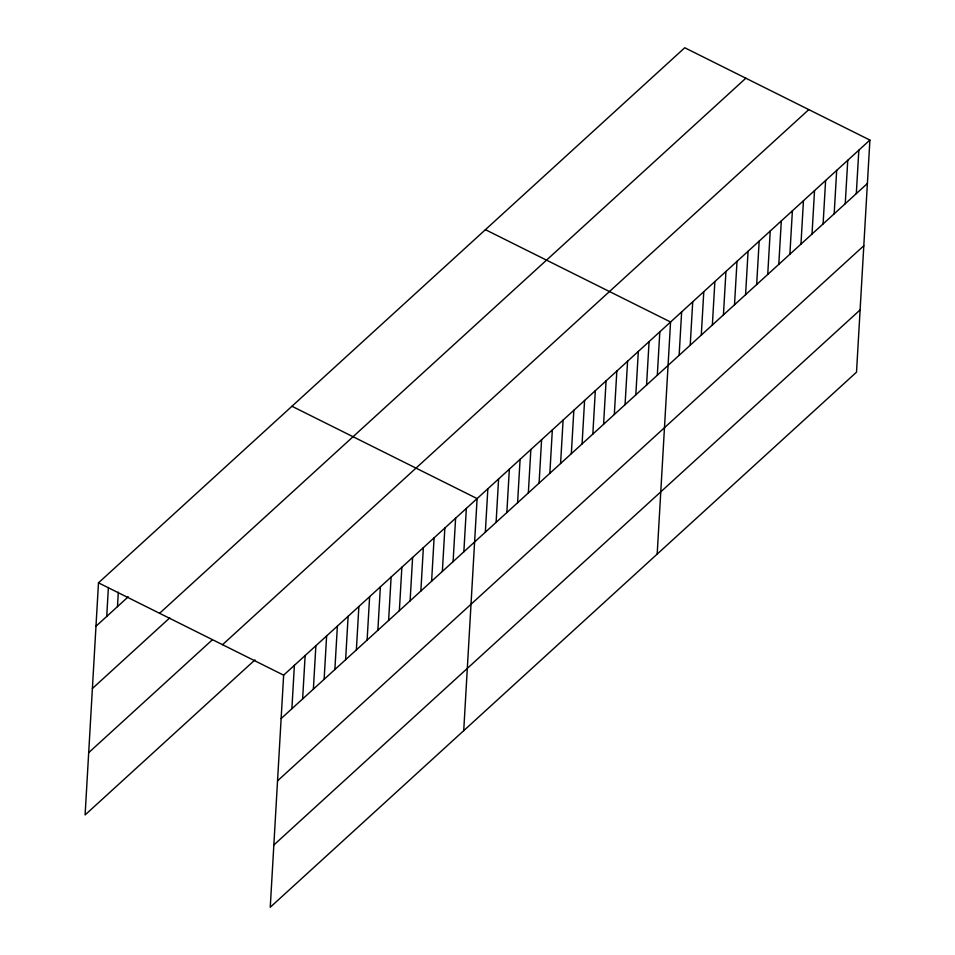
<?xml version="1.0" encoding="UTF-8"?>
<svg xmlns="http://www.w3.org/2000/svg" width="955" height="955" viewBox="0 0 955 955"><rect width="100%" height="100%" fill="white"/><g stroke="black" fill="none" stroke-linecap="round" stroke-linejoin="round"><path stroke-width="1.43" d="M869.898 140.075L283.635 675.161L270.253 907.25L856.516 372.163L869.898 140.075L684.747 47.75L98.484 582.837L85.102 814.925L254.925 659.929M106.721 616.429L108.392 587.492M117.477 606.616L118.313 592.148M291.884 708.753L294.379 665.349M302.628 698.953L305.134 655.536M313.371 689.14L315.878 645.723M324.127 679.327L326.622 635.923M334.871 669.515L337.378 626.11M345.626 659.714L348.121 616.297M356.37 649.901L358.877 606.485M367.114 640.089L369.621 596.684M377.87 630.276L380.365 586.871M388.613 620.464L391.12 577.059M399.357 610.663L401.864 567.246M410.113 600.85L412.608 557.445M420.857 591.038L423.363 547.633M431.612 581.225L434.107 537.82M442.356 571.424L444.863 528.008M453.1 561.612L455.607 518.195M463.855 551.799L466.35 508.394M463.724 730.671L477.106 498.582L291.944 406.257M485.343 532.186L487.85 488.769M496.099 522.373L498.594 478.956M506.842 512.56L509.349 469.156M517.598 502.748L520.093 459.343M528.342 492.947L530.849 449.53M539.086 483.135L541.592 439.718M549.841 473.322L552.336 429.917M560.585 463.509L563.092 420.105M571.329 453.697L573.836 410.292M582.084 443.896L584.579 400.479M592.828 434.083L595.335 390.679M603.584 424.271L606.079 380.866M614.328 414.458L616.835 371.053M625.071 404.657L627.578 361.241M635.827 394.845L638.322 351.44M646.571 385.032L649.078 341.627M657.315 375.22L659.821 331.815M657.183 554.091L670.565 322.002L485.415 229.678M679.136 355.308L681.643 311.903M690.214 345.197L692.721 301.792M701.292 335.098L703.787 291.681M712.358 324.987L714.865 281.582M723.436 314.875L725.943 271.471M734.514 304.776L737.009 261.36M745.58 294.665L748.087 251.261M756.658 284.554L759.165 241.149M767.736 274.455L770.231 231.038M778.803 264.344L781.309 220.939M789.88 254.233L792.387 210.828M800.959 244.134L803.453 200.717M812.025 234.023L814.531 190.618M823.103 223.912L825.609 180.507M834.181 213.813L836.676 170.396M845.247 203.702L847.754 160.297M856.325 193.59L858.832 150.186M95.978 626.241L128.221 596.815M159.581 613.301L745.843 78.215M92.384 688.507L169.775 617.873M88.684 752.659L212.297 639.85M222.539 644.685L808.801 109.61M281.128 718.566L867.403 183.491M277.547 780.832L863.809 245.757M273.846 844.984L860.109 309.909M98.484 582.837L283.635 675.161"/></g></svg>
